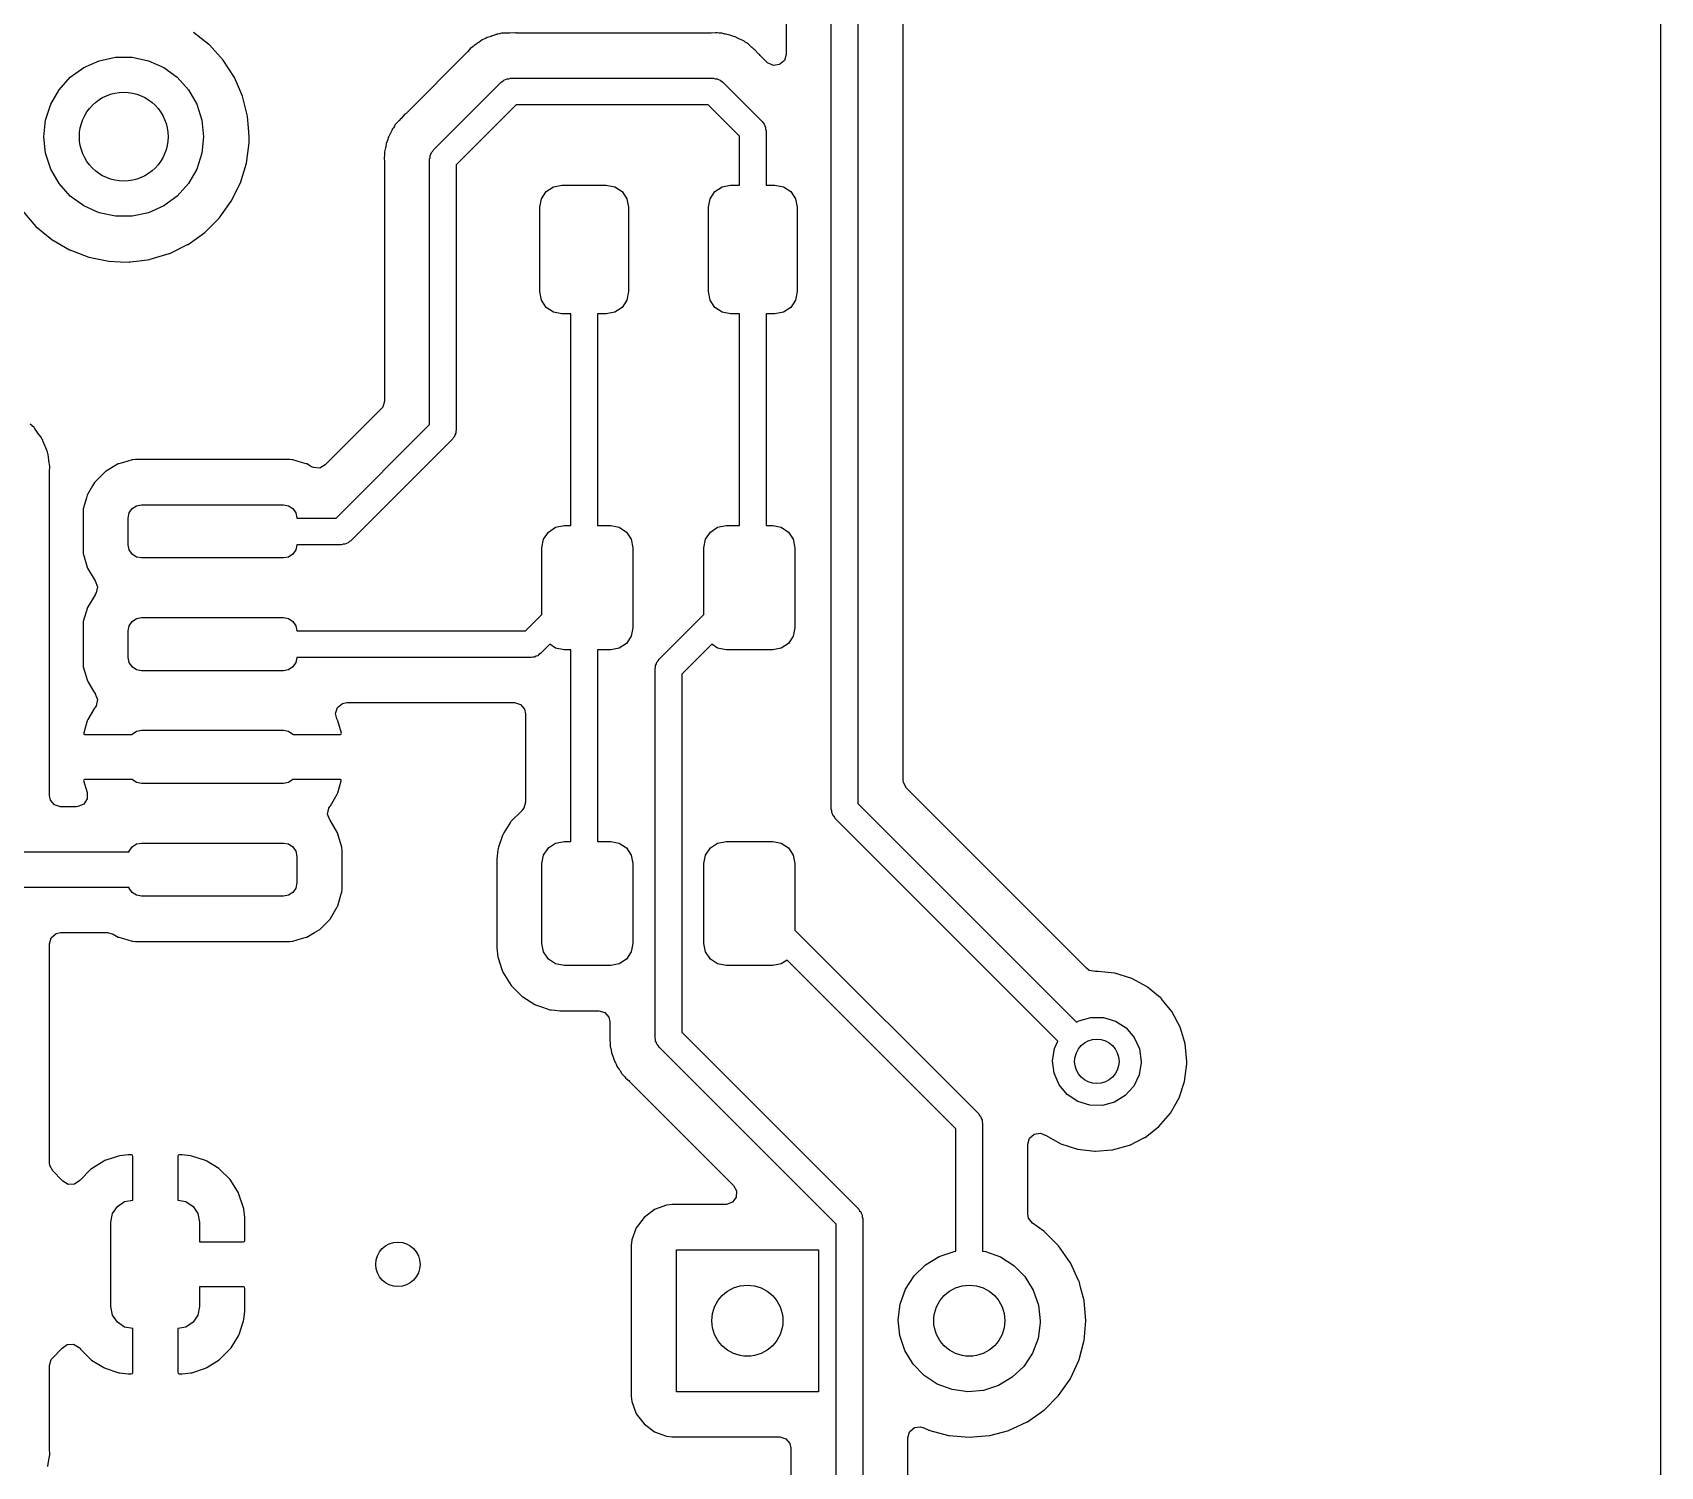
# Model space of a CAD drawing. Extents: x 84 to 124, y -235 to -33.
# Drawn here: x 105.61 to 123.95, y -194.69 to -178.54 of the extents above; entities that cross this region are included whole.
import ezdxf

# ---------------------------------------------------------------- set-up
doc = ezdxf.new("R2010")
doc.units = 0
doc.layers.add('BLACK', color=7, linetype='CONTINUOUS')

msp = doc.modelspace()

# ---------------------------------------------------------------- linework, layer by layer
at = {"layer": 'BLACK', "linetype": 'CONTINUOUS'}
for p, q in [((123.951, -33.0295), (123.951, -234.96)), ((114.61, -187.287), (114.61, -162.999)), ((114.102, -163.036), (114.102, -178.79)), ((114.91, -163.061), (114.91, -187.225)), ((115.419, -186.963), (115.419, -168.519)), ((107.6, -178.678), (107.426, -178.541)), ((110.716, -178.609), (110.698, -178.617)), ((110.734, -178.598), (110.716, -178.609)), ((110.779, -178.585), (110.734, -178.598)), ((110.79, -178.581), (110.779, -178.585)), ((110.826, -178.567), (110.79, -178.581)), ((110.833, -178.564), (110.826, -178.567)), ((110.826, -178.567), (110.826, -178.567)), ((110.841, -178.563), (110.833, -178.564)), ((110.847, -178.562), (110.841, -178.563)), ((110.841, -178.563), (110.841, -178.563)), ((110.854, -178.561), (110.847, -178.562)), ((110.874, -178.557), (110.854, -178.561)), ((110.894, -178.551), (110.874, -178.557)), ((110.94, -178.55), (110.894, -178.551)), ((110.952, -178.549), (110.94, -178.55)), ((110.953, -178.549), (110.952, -178.549)), ((110.957, -178.548), (110.953, -178.549)), ((110.953, -178.549), (110.953, -178.549)), ((110.986, -178.548), (110.957, -178.548)), ((110.99, -178.548), (110.986, -178.548)), ((111.053, -178.546), (110.99, -178.548)), ((111.06, -178.546), (111.053, -178.546)), ((111.053, -178.546), (111.053, -178.546)), ((111.068, -178.548), (111.06, -178.546)), ((111.08, -178.548), (111.068, -178.548)), ((113.247, -178.548), (111.08, -178.548)), ((113.259, -178.548), (113.247, -178.548)), ((113.305, -178.544), (113.259, -178.548)), ((113.326, -178.547), (113.305, -178.544)), ((113.346, -178.548), (113.326, -178.547)), ((113.367, -178.548), (113.346, -178.548)), ((113.378, -178.551), (113.367, -178.548)), ((113.412, -178.56), (113.378, -178.551)), ((113.424, -178.562), (113.412, -178.56)), ((113.469, -178.57), (113.424, -178.562)), ((113.489, -178.578), (113.469, -178.57)), ((113.508, -178.585), (113.489, -178.578)), ((113.528, -178.59), (113.508, -178.585)), ((113.535, -178.594), (113.528, -178.59)), ((113.569, -178.612), (113.535, -178.594)), ((113.535, -178.594), (113.535, -178.594)), ((113.579, -178.617), (113.569, -178.612)), ((107.604, -178.681), (107.6, -178.678)), ((107.6, -178.678), (107.6, -178.678)), ((107.76, -178.853), (107.604, -178.681)), ((110.506, -178.768), (109.828, -179.445)), ((110.514, -178.759), (110.506, -178.768)), ((110.534, -178.735), (110.514, -178.759)), ((110.544, -178.723), (110.534, -178.735)), ((110.561, -178.711), (110.544, -178.723)), ((110.576, -178.698), (110.561, -178.711)), ((110.591, -178.683), (110.576, -178.698)), ((110.598, -178.679), (110.591, -178.683)), ((110.631, -178.659), (110.598, -178.679)), ((110.598, -178.679), (110.598, -178.679)), ((110.641, -178.653), (110.631, -178.659)), ((110.678, -178.625), (110.641, -178.653)), ((110.698, -178.617), (110.678, -178.625)), ((113.615, -178.633), (113.579, -178.617)), ((113.622, -178.636), (113.615, -178.633)), ((113.615, -178.633), (113.615, -178.633)), ((113.628, -178.641), (113.622, -178.636)), ((113.639, -178.649), (113.628, -178.641)), ((113.655, -178.66), (113.639, -178.649)), ((113.667, -178.666), (113.655, -178.66)), ((113.674, -178.67), (113.667, -178.666)), ((113.704, -178.698), (113.674, -178.67)), ((113.708, -178.702), (113.704, -178.698)), ((113.717, -178.709), (113.708, -178.702)), ((113.72, -178.712), (113.717, -178.709)), ((113.741, -178.733), (113.72, -178.712)), ((113.744, -178.735), (113.741, -178.733)), ((113.795, -178.784), (113.744, -178.735)), ((113.8, -178.791), (113.795, -178.784)), ((113.808, -178.799), (113.8, -178.791)), ((113.887, -178.879), (113.808, -178.799)), ((114.102, -178.79), (114.082, -178.858)), ((106.038, -179.046), (106.19, -178.936)), ((106.19, -178.936), (106.362, -178.859)), ((106.362, -178.859), (106.546, -178.82)), ((106.546, -178.82), (106.734, -178.82)), ((106.734, -178.82), (106.918, -178.859)), ((106.918, -178.859), (107.09, -178.936)), ((107.09, -178.936), (107.242, -179.046)), ((107.886, -179.047), (107.76, -178.853)), ((113.893, -178.885), (113.887, -178.879)), ((113.958, -178.914), (113.893, -178.885)), ((114.028, -178.904), (113.958, -178.914)), ((114.082, -178.858), (114.028, -178.904)), ((105.912, -179.186), (106.038, -179.046)), ((107.242, -179.046), (107.368, -179.186)), ((107.978, -179.26), (107.886, -179.047)), ((110.13, -179.863), (110.892, -179.101)), ((110.892, -179.101), (110.909, -179.091)), ((110.909, -179.091), (110.923, -179.077)), ((110.923, -179.077), (110.942, -179.072)), ((110.942, -179.072), (110.959, -179.062)), ((110.959, -179.062), (110.979, -179.062)), ((110.979, -179.062), (110.998, -179.057)), ((110.998, -179.057), (113.284, -179.057)), ((113.284, -179.057), (113.303, -179.062)), ((113.303, -179.062), (113.323, -179.062)), ((113.323, -179.062), (113.34, -179.072)), ((113.34, -179.072), (113.359, -179.077)), ((113.359, -179.077), (113.373, -179.091)), ((113.373, -179.091), (113.39, -179.101)), ((113.39, -179.101), (113.832, -179.543)), ((105.76, -179.528), (105.818, -179.349)), ((105.818, -179.349), (105.912, -179.186)), ((107.368, -179.186), (107.462, -179.349)), ((107.462, -179.349), (107.52, -179.528)), ((108.034, -179.484), (107.978, -179.26)), ((105.74, -179.715), (105.76, -179.528)), ((107.52, -179.528), (107.54, -179.715)), ((108.035, -179.489), (108.034, -179.484)), ((108.045, -179.614), (108.035, -179.489)), ((108.035, -179.489), (108.035, -179.489)), ((109.741, -179.533), (109.738, -179.536)), ((109.762, -179.512), (109.741, -179.533)), ((109.764, -179.509), (109.762, -179.512)), ((109.807, -179.463), (109.764, -179.509)), ((109.813, -179.458), (109.807, -179.463)), ((109.807, -179.463), (109.807, -179.463)), ((109.82, -179.453), (109.813, -179.458)), ((109.828, -179.445), (109.82, -179.453)), ((109.82, -179.453), (109.82, -179.453)), ((111.06, -179.357), (110.386, -180.031)), ((113.222, -179.357), (111.06, -179.357)), ((113.576, -179.711), (113.222, -179.357)), ((105.76, -179.902), (105.74, -179.715)), ((107.54, -179.715), (107.52, -179.902)), ((108.053, -179.715), (108.045, -179.614)), ((108.053, -179.718), (108.053, -179.715)), ((109.625, -179.713), (109.619, -179.725)), ((109.641, -179.684), (109.625, -179.713)), ((109.646, -179.674), (109.641, -179.684)), ((109.662, -179.638), (109.646, -179.674)), ((109.665, -179.631), (109.662, -179.638)), ((109.662, -179.638), (109.662, -179.638)), ((109.67, -179.624), (109.665, -179.631)), ((109.678, -179.614), (109.67, -179.624)), ((109.689, -179.598), (109.678, -179.614)), ((109.695, -179.586), (109.689, -179.598)), ((109.699, -179.579), (109.695, -179.586)), ((109.695, -179.586), (109.695, -179.586)), ((109.731, -179.545), (109.699, -179.579)), ((109.738, -179.536), (109.731, -179.545)), ((113.576, -180.26), (113.576, -179.711)), ((113.832, -179.543), (113.842, -179.56)), ((113.842, -179.56), (113.856, -179.574)), ((113.856, -179.574), (113.861, -179.593)), ((113.861, -179.593), (113.871, -179.61)), ((113.871, -179.61), (113.871, -179.63)), ((113.871, -179.63), (113.876, -179.649)), ((113.876, -179.649), (113.876, -180.26)), ((108.021, -180.014), (108.052, -179.784)), ((108.052, -179.761), (108.053, -179.718)), ((108.052, -179.784), (108.052, -179.761)), ((108.053, -179.718), (108.053, -179.718)), ((109.589, -179.841), (109.578, -179.886)), ((109.578, -179.886), (109.578, -179.907)), ((109.591, -179.829), (109.589, -179.841)), ((109.597, -179.792), (109.591, -179.829)), ((109.599, -179.784), (109.597, -179.792)), ((109.607, -179.764), (109.599, -179.784)), ((109.614, -179.745), (109.607, -179.764)), ((109.619, -179.725), (109.614, -179.745)), ((110.101, -179.913), (110.106, -179.894)), ((110.106, -179.894), (110.12, -179.88)), ((110.12, -179.88), (110.13, -179.863)), ((105.818, -180.081), (105.76, -179.902)), ((105.912, -180.244), (105.818, -180.081)), ((107.462, -180.081), (107.368, -180.244)), ((107.52, -179.902), (107.462, -180.081)), ((107.954, -180.235), (108.021, -180.014)), ((109.576, -179.927), (109.573, -179.948)), ((109.573, -179.948), (109.573, -179.958)), ((109.573, -179.958), (109.577, -179.994)), ((109.578, -179.907), (109.576, -179.927)), ((109.577, -179.994), (109.578, -180.006)), ((109.578, -180.006), (109.578, -182.692)), ((110.086, -179.969), (110.091, -179.95)), ((110.086, -182.955), (110.086, -179.969)), ((110.091, -179.93), (110.101, -179.913)), ((110.091, -179.95), (110.091, -179.93)), ((110.386, -180.031), (110.386, -183.017)), ((106.038, -180.384), (105.912, -180.244)), ((107.368, -180.244), (107.242, -180.384)), ((107.851, -180.443), (107.954, -180.235)), ((111.48, -180.279), (111.576, -180.26)), ((111.576, -180.26), (112.076, -180.26)), ((112.076, -180.26), (112.172, -180.279)), ((113.38, -180.279), (113.476, -180.26)), ((113.476, -180.26), (113.576, -180.26)), ((113.876, -180.26), (113.976, -180.26)), ((113.976, -180.26), (114.072, -180.279)), ((106.19, -180.494), (106.038, -180.384)), ((107.242, -180.384), (107.09, -180.494)), ((107.716, -180.631), (107.851, -180.443)), ((111.326, -180.51), (111.345, -180.414)), ((111.345, -180.414), (111.399, -180.333)), ((111.399, -180.333), (111.48, -180.279)), ((112.172, -180.279), (112.253, -180.333)), ((112.253, -180.333), (112.307, -180.414)), ((112.307, -180.414), (112.326, -180.51)), ((113.226, -180.51), (113.245, -180.414)), ((113.245, -180.414), (113.299, -180.333)), ((113.299, -180.333), (113.38, -180.279)), ((114.072, -180.279), (114.153, -180.333)), ((114.153, -180.333), (114.207, -180.414)), ((114.207, -180.414), (114.226, -180.51)), ((105.5, -180.55), (105.651, -180.725)), ((106.362, -180.571), (106.19, -180.494)), ((106.546, -180.61), (106.362, -180.571)), ((106.734, -180.61), (106.546, -180.61)), ((106.918, -180.571), (106.734, -180.61)), ((107.09, -180.494), (106.918, -180.571)), ((107.552, -180.794), (107.716, -180.631)), ((111.326, -181.46), (111.326, -180.51)), ((112.326, -180.51), (112.326, -181.46)), ((113.226, -181.46), (113.226, -180.51)), ((114.226, -180.51), (114.226, -181.46)), ((105.651, -180.725), (105.829, -180.873)), ((107.364, -180.929), (107.552, -180.794)), ((105.829, -180.873), (106.029, -180.99)), ((106.029, -180.99), (106.034, -180.991)), ((106.034, -180.991), (106.034, -180.991)), ((106.034, -180.991), (106.083, -181.01)), ((107.16, -181.029), (107.359, -180.931)), ((107.359, -180.931), (107.364, -180.929)), ((107.359, -180.931), (107.359, -180.931)), ((106.083, -181.01), (106.246, -181.072)), ((106.246, -181.072), (106.251, -181.073)), ((106.251, -181.073), (106.251, -181.073)), ((106.251, -181.073), (106.304, -181.084)), ((106.304, -181.084), (106.473, -181.118)), ((106.473, -181.118), (106.603, -181.123)), ((106.603, -181.123), (106.699, -181.127)), ((106.699, -181.127), (106.699, -181.127)), ((106.699, -181.127), (106.704, -181.127)), ((106.704, -181.127), (106.709, -181.126)), ((106.709, -181.126), (106.782, -181.117)), ((106.709, -181.126), (106.709, -181.126)), ((106.782, -181.117), (106.934, -181.097)), ((106.934, -181.097), (106.939, -181.096)), ((106.939, -181.096), (107.151, -181.032)), ((106.939, -181.096), (106.939, -181.096)), ((107.151, -181.032), (107.156, -181.031)), ((107.156, -181.031), (107.16, -181.029)), ((111.345, -181.556), (111.326, -181.46)), ((112.326, -181.46), (112.307, -181.556)), ((113.245, -181.556), (113.226, -181.46)), ((114.226, -181.46), (114.207, -181.556)), ((111.399, -181.637), (111.345, -181.556)), ((111.48, -181.691), (111.399, -181.637)), ((111.576, -181.71), (111.48, -181.691)), ((111.676, -181.71), (111.576, -181.71)), ((111.676, -184.095), (111.676, -181.71)), ((112.076, -181.71), (111.976, -181.71)), ((111.976, -181.71), (111.976, -184.095)), ((112.172, -181.691), (112.076, -181.71)), ((112.253, -181.637), (112.172, -181.691)), ((112.307, -181.556), (112.253, -181.637)), ((113.299, -181.637), (113.245, -181.556)), ((113.38, -181.691), (113.299, -181.637)), ((113.476, -181.71), (113.38, -181.691)), ((113.576, -181.71), (113.476, -181.71)), ((113.576, -184.095), (113.576, -181.71)), ((113.976, -181.71), (113.876, -181.71)), ((113.876, -181.71), (113.876, -184.095)), ((114.072, -181.691), (113.976, -181.71)), ((114.153, -181.637), (114.072, -181.691)), ((114.207, -181.556), (114.153, -181.637)), ((109.541, -182.781), (108.909, -183.412)), ((109.557, -182.76), (109.541, -182.781)), ((109.578, -182.692), (109.557, -182.76)), ((105.63, -182.992), (105.584, -182.951)), ((105.635, -182.998), (105.63, -182.992)), ((105.667, -183.045), (105.635, -182.998)), ((105.635, -182.998), (105.635, -182.998)), ((109.031, -184.01), (110.086, -182.955)), ((110.386, -183.017), (110.381, -183.036)), ((105.67, -183.05), (105.667, -183.045)), ((105.709, -183.101), (105.67, -183.05)), ((105.712, -183.108), (105.709, -183.101)), ((105.714, -183.11), (105.712, -183.108)), ((105.722, -183.125), (105.714, -183.11)), ((105.723, -183.127), (105.722, -183.125)), ((105.727, -183.133), (105.723, -183.127)), ((105.73, -183.14), (105.727, -183.133)), ((105.75, -183.193), (105.73, -183.14)), ((105.73, -183.14), (105.73, -183.14)), ((105.753, -183.199), (105.75, -183.193)), ((105.778, -183.258), (105.753, -183.199)), ((110.342, -183.123), (109.199, -184.266)), ((110.352, -183.106), (110.342, -183.123)), ((110.366, -183.092), (110.352, -183.106)), ((110.371, -183.073), (110.366, -183.092)), ((110.381, -183.056), (110.371, -183.073)), ((110.381, -183.036), (110.381, -183.056)), ((105.78, -183.265), (105.778, -183.258)), ((105.78, -183.268), (105.78, -183.265)), ((105.785, -183.284), (105.78, -183.268)), ((105.785, -183.287), (105.785, -183.284)), ((105.788, -183.294), (105.785, -183.287)), ((105.792, -183.324), (105.788, -183.294)), ((105.796, -183.357), (105.792, -183.324)), ((105.797, -183.364), (105.796, -183.357)), ((105.808, -183.427), (105.797, -183.364)), ((106.636, -183.383), (106.584, -183.399)), ((106.736, -183.354), (106.636, -183.383)), ((106.743, -183.354), (106.736, -183.354)), ((106.771, -183.352), (106.743, -183.354)), ((106.743, -183.354), (106.743, -183.354)), ((106.773, -183.351), (106.771, -183.352)), ((106.771, -183.352), (106.771, -183.352)), ((108.507, -183.351), (106.773, -183.351)), ((108.509, -183.352), (108.507, -183.351)), ((108.537, -183.354), (108.509, -183.352)), ((108.509, -183.352), (108.509, -183.352)), ((108.544, -183.354), (108.537, -183.354)), ((108.537, -183.354), (108.537, -183.354)), ((108.644, -183.383), (108.544, -183.354)), ((108.696, -183.399), (108.644, -183.383)), ((105.803, -183.493), (105.804, -183.484)), ((105.803, -187.135), (105.803, -183.493)), ((105.804, -183.484), (105.807, -183.434)), ((105.807, -183.434), (105.808, -183.427)), ((105.807, -183.434), (105.807, -183.434)), ((106.433, -183.486), (106.316, -183.603)), ((106.44, -183.482), (106.433, -183.486)), ((106.57, -183.405), (106.44, -183.482)), ((106.44, -183.482), (106.44, -183.482)), ((106.576, -183.401), (106.57, -183.405)), ((106.57, -183.405), (106.57, -183.405)), ((106.584, -183.399), (106.576, -183.401)), ((106.584, -183.399), (106.584, -183.399)), ((108.704, -183.401), (108.696, -183.399)), ((108.696, -183.399), (108.696, -183.399)), ((108.743, -183.424), (108.704, -183.401)), ((108.756, -183.432), (108.743, -183.424)), ((108.776, -183.441), (108.756, -183.432)), ((108.847, -183.447), (108.776, -183.441)), ((108.909, -183.412), (108.847, -183.447)), ((106.231, -183.746), (106.229, -183.754)), ((106.289, -183.648), (106.231, -183.746)), ((106.312, -183.61), (106.289, -183.648)), ((106.316, -183.603), (106.312, -183.61)), ((106.312, -183.61), (106.312, -183.61)), ((106.184, -183.906), (106.181, -183.943)), ((106.22, -183.783), (106.184, -183.906)), ((106.229, -183.754), (106.22, -183.783)), ((106.229, -183.754), (106.229, -183.754)), ((106.701, -183.953), (106.734, -183.904)), ((106.734, -183.904), (106.783, -183.871)), ((106.783, -183.871), (106.84, -183.86)), ((106.84, -183.86), (108.44, -183.86)), ((108.44, -183.86), (108.497, -183.871)), ((108.497, -183.871), (108.546, -183.904)), ((108.546, -183.904), (108.579, -183.953)), ((106.181, -183.943), (106.181, -184.377)), ((106.69, -184.01), (106.701, -183.953)), ((106.69, -184.31), (106.69, -184.01)), ((108.579, -183.953), (108.59, -184.01)), ((108.59, -184.01), (109.031, -184.01)), ((111.424, -184.168), (111.505, -184.114)), ((111.505, -184.114), (111.601, -184.095)), ((111.601, -184.095), (111.676, -184.095)), ((111.976, -184.095), (112.126, -184.095)), ((112.126, -184.095), (112.222, -184.114)), ((112.222, -184.114), (112.303, -184.168)), ((113.249, -184.168), (113.33, -184.114)), ((113.33, -184.114), (113.426, -184.095)), ((113.426, -184.095), (113.576, -184.095)), ((113.876, -184.095), (113.951, -184.095)), ((113.951, -184.095), (114.047, -184.114)), ((114.047, -184.114), (114.128, -184.168)), ((109.149, -184.295), (109.132, -184.305)), ((109.168, -184.29), (109.149, -184.295)), ((109.182, -184.276), (109.168, -184.29)), ((109.199, -184.266), (109.182, -184.276)), ((111.351, -184.345), (111.37, -184.249)), ((111.37, -184.249), (111.424, -184.168)), ((112.303, -184.168), (112.357, -184.249)), ((112.357, -184.249), (112.376, -184.345)), ((113.176, -184.345), (113.195, -184.249)), ((113.195, -184.249), (113.249, -184.168)), ((114.128, -184.168), (114.182, -184.249)), ((114.182, -184.249), (114.201, -184.345)), ((106.181, -184.377), (106.184, -184.414)), ((106.184, -184.414), (106.186, -184.42)), ((106.186, -184.42), (106.228, -184.563)), ((106.701, -184.367), (106.69, -184.31)), ((106.734, -184.416), (106.701, -184.367)), ((106.783, -184.449), (106.734, -184.416)), ((106.84, -184.46), (106.783, -184.449)), ((108.44, -184.46), (106.84, -184.46)), ((108.497, -184.449), (108.44, -184.46)), ((108.546, -184.416), (108.497, -184.449)), ((108.579, -184.367), (108.546, -184.416)), ((108.59, -184.31), (108.579, -184.367)), ((109.093, -184.31), (108.59, -184.31)), ((109.112, -184.305), (109.093, -184.31)), ((109.132, -184.305), (109.112, -184.305)), ((111.351, -185.095), (111.351, -184.345)), ((112.376, -184.345), (112.376, -185.245)), ((113.176, -185.095), (113.176, -184.345)), ((114.201, -184.345), (114.201, -185.245)), ((106.228, -184.563), (106.231, -184.574)), ((106.231, -184.574), (106.316, -184.717)), ((106.316, -184.717), (106.318, -184.719)), ((106.318, -184.719), (106.344, -184.784)), ((106.344, -184.784), (106.33, -184.853)), ((106.231, -185.016), (106.184, -185.176)), ((106.316, -184.873), (106.231, -185.016)), ((106.319, -184.869), (106.316, -184.873)), ((106.33, -184.853), (106.319, -184.869)), ((106.182, -185.211), (106.181, -185.213)), ((106.181, -185.213), (106.181, -185.647)), ((106.184, -185.183), (106.182, -185.211)), ((106.184, -185.176), (106.184, -185.183)), ((106.184, -185.183), (106.184, -185.183)), ((106.701, -185.223), (106.734, -185.174)), ((106.734, -185.174), (106.783, -185.141)), ((106.783, -185.141), (106.84, -185.13)), ((106.84, -185.13), (108.44, -185.13)), ((108.44, -185.13), (108.497, -185.141)), ((108.497, -185.141), (108.546, -185.174)), ((108.546, -185.174), (108.579, -185.223)), ((111.166, -185.28), (111.351, -185.095)), ((112.67, -185.601), (113.176, -185.095)), ((106.69, -185.28), (106.701, -185.223)), ((106.69, -185.58), (106.69, -185.28)), ((108.579, -185.223), (108.59, -185.28)), ((108.59, -185.28), (111.166, -185.28)), ((112.357, -185.341), (112.303, -185.422)), ((112.376, -185.245), (112.357, -185.341)), ((114.182, -185.341), (114.128, -185.422)), ((114.201, -185.245), (114.182, -185.341)), ((106.701, -185.637), (106.69, -185.58)), ((108.59, -185.58), (108.579, -185.637)), ((111.228, -185.58), (108.59, -185.58)), ((111.248, -185.575), (111.228, -185.58)), ((111.267, -185.575), (111.248, -185.575)), ((111.284, -185.565), (111.267, -185.575)), ((111.303, -185.56), (111.284, -185.565)), ((111.317, -185.546), (111.303, -185.56)), ((111.335, -185.536), (111.317, -185.546)), ((111.439, -185.432), (111.335, -185.536)), ((111.505, -185.476), (111.439, -185.432)), ((111.601, -185.495), (111.505, -185.476)), ((111.676, -185.495), (111.601, -185.495)), ((111.676, -187.651), (111.676, -185.495)), ((112.126, -185.495), (111.976, -185.495)), ((111.976, -185.495), (111.976, -187.651)), ((112.222, -185.476), (112.126, -185.495)), ((112.303, -185.422), (112.222, -185.476)), ((113.264, -185.432), (112.926, -185.77)), ((113.33, -185.476), (113.264, -185.432)), ((113.426, -185.495), (113.33, -185.476)), ((113.951, -185.495), (113.426, -185.495)), ((114.047, -185.476), (113.951, -185.495)), ((114.128, -185.422), (114.047, -185.476)), ((106.181, -185.647), (106.184, -185.684)), ((106.184, -185.684), (106.206, -185.757)), ((106.206, -185.757), (106.228, -185.833)), ((106.734, -185.686), (106.701, -185.637)), ((106.783, -185.719), (106.734, -185.686)), ((106.84, -185.73), (106.783, -185.719)), ((108.44, -185.73), (106.84, -185.73)), ((108.497, -185.719), (108.44, -185.73)), ((108.546, -185.686), (108.497, -185.719)), ((108.579, -185.637), (108.546, -185.686)), ((112.626, -185.707), (112.631, -185.688)), ((112.626, -189.862), (112.626, -185.707)), ((112.631, -185.669), (112.641, -185.652)), ((112.631, -185.688), (112.631, -185.669)), ((112.641, -185.652), (112.646, -185.632)), ((112.646, -185.632), (112.66, -185.619)), ((112.66, -185.619), (112.67, -185.601)), ((106.228, -185.833), (106.231, -185.844)), ((106.231, -185.844), (106.235, -185.85)), ((106.235, -185.85), (106.304, -185.967)), ((112.926, -185.77), (112.926, -189.8)), ((106.304, -185.967), (106.316, -185.987)), ((106.316, -185.987), (106.318, -185.99)), ((106.318, -185.99), (106.344, -186.054)), ((106.33, -186.124), (106.318, -186.143)), ((106.344, -186.054), (106.33, -186.124)), ((109.049, -186.142), (109.104, -186.098)), ((109.104, -186.098), (109.152, -186.088)), ((109.152, -186.088), (111.041, -186.088)), ((111.041, -186.088), (111.11, -186.109)), ((111.11, -186.109), (111.156, -186.162)), ((106.229, -186.294), (106.19, -186.429)), ((106.235, -186.28), (106.229, -186.294)), ((106.312, -186.15), (106.235, -186.28)), ((106.318, -186.143), (106.312, -186.15)), ((109.027, -186.21), (109.049, -186.142)), ((109.042, -186.272), (109.027, -186.21)), ((109.041, -186.273), (109.042, -186.272)), ((109.044, -186.278), (109.041, -186.273)), ((109.044, -186.279), (109.044, -186.278)), ((109.045, -186.28), (109.044, -186.279)), ((109.051, -186.294), (109.045, -186.28)), ((109.092, -186.434), (109.051, -186.294)), ((111.156, -186.162), (111.167, -186.214)), ((111.167, -186.214), (111.167, -187.21)), ((106.19, -186.429), (106.19, -186.443)), ((106.19, -186.443), (106.197, -186.446)), ((106.197, -186.446), (106.733, -186.446)), ((106.733, -186.446), (106.734, -186.444)), ((106.734, -186.444), (106.783, -186.411)), ((106.783, -186.411), (106.84, -186.4)), ((106.84, -186.4), (108.44, -186.4)), ((108.44, -186.4), (108.497, -186.411)), ((108.497, -186.411), (108.546, -186.444)), ((108.546, -186.444), (108.547, -186.446)), ((108.547, -186.446), (109.077, -186.446)), ((109.077, -186.446), (109.09, -186.442)), ((109.09, -186.442), (109.092, -186.434)), ((106.19, -186.958), (106.188, -186.966)), ((106.188, -186.966), (106.228, -187.1)), ((106.203, -186.954), (106.19, -186.958)), ((106.733, -186.954), (106.203, -186.954)), ((106.734, -186.956), (106.733, -186.954)), ((106.783, -186.989), (106.734, -186.956)), ((106.84, -187), (106.783, -186.989)), ((108.44, -187), (106.84, -187)), ((108.497, -186.989), (108.44, -187)), ((108.546, -186.956), (108.497, -186.989)), ((108.547, -186.954), (108.546, -186.956)), ((109.083, -186.954), (108.547, -186.954)), ((109.051, -187.106), (109.09, -186.971)), ((109.09, -186.957), (109.083, -186.954)), ((109.09, -186.971), (109.09, -186.957)), ((115.422, -186.989), (115.419, -186.963)), ((115.456, -187.052), (115.422, -186.989)), ((117.486, -189.081), (115.456, -187.052)), ((105.815, -187.188), (105.803, -187.135)), ((105.861, -187.241), (105.815, -187.188)), ((106.189, -187.231), (106.124, -187.26)), ((106.227, -187.171), (106.189, -187.231)), ((106.228, -187.1), (106.227, -187.171)), ((108.968, -187.25), (109.045, -187.12)), ((109.045, -187.12), (109.051, -187.106)), ((111.167, -187.21), (111.147, -187.278)), ((114.91, -187.225), (117.373, -189.688)), ((105.929, -187.261), (105.861, -187.241)), ((106.107, -187.261), (105.929, -187.261)), ((106.124, -187.26), (106.107, -187.261)), ((108.936, -187.346), (108.95, -187.276)), ((108.962, -187.41), (108.936, -187.346)), ((108.95, -187.276), (108.962, -187.257)), ((108.962, -187.257), (108.968, -187.25)), ((108.964, -187.413), (108.962, -187.41)), ((109.049, -187.556), (108.964, -187.413)), ((111.127, -187.303), (111.002, -187.428)), ((111.147, -187.278), (111.126, -187.302)), ((111.126, -187.302), (111.127, -187.303)), ((114.616, -187.307), (114.61, -187.287)), ((114.616, -187.326), (114.616, -187.307)), ((114.625, -187.343), (114.616, -187.326)), ((114.631, -187.362), (114.625, -187.343)), ((114.645, -187.376), (114.631, -187.362)), ((114.654, -187.394), (114.645, -187.376)), ((117.162, -189.901), (114.654, -187.394)), ((109.051, -187.564), (109.049, -187.556)), ((109.053, -187.571), (109.051, -187.564)), ((109.051, -187.564), (109.051, -187.564)), ((109.096, -187.716), (109.053, -187.571)), ((110.907, -187.585), (110.863, -187.716)), ((110.909, -187.578), (110.907, -187.585)), ((110.922, -187.556), (110.909, -187.578)), ((110.998, -187.434), (110.922, -187.556)), ((111.002, -187.428), (110.998, -187.434)), ((110.998, -187.434), (110.998, -187.434)), ((105.295, -187.77), (106.7, -187.77)), ((106.7, -187.77), (106.701, -187.763)), ((106.701, -187.763), (106.734, -187.714)), ((106.734, -187.714), (106.783, -187.681)), ((106.783, -187.681), (106.84, -187.67)), ((106.84, -187.67), (108.44, -187.67)), ((108.44, -187.67), (108.497, -187.681)), ((108.497, -187.681), (108.546, -187.714)), ((108.546, -187.714), (108.579, -187.763)), ((108.579, -187.763), (108.59, -187.82)), ((109.099, -187.753), (109.096, -187.716)), ((109.099, -188.187), (109.099, -187.753)), ((110.853, -187.746), (110.843, -187.851)), ((110.863, -187.716), (110.853, -187.746)), ((111.37, -187.805), (111.424, -187.724)), ((111.424, -187.724), (111.505, -187.67)), ((111.505, -187.67), (111.601, -187.651)), ((111.601, -187.651), (111.676, -187.651)), ((111.976, -187.651), (112.126, -187.651)), ((112.126, -187.651), (112.222, -187.67)), ((112.222, -187.67), (112.303, -187.724)), ((112.303, -187.724), (112.357, -187.805)), ((113.195, -187.805), (113.249, -187.724)), ((113.249, -187.724), (113.33, -187.67)), ((113.33, -187.67), (113.426, -187.651)), ((113.426, -187.651), (113.951, -187.651)), ((113.951, -187.651), (114.047, -187.67)), ((114.047, -187.67), (114.128, -187.724)), ((114.128, -187.724), (114.182, -187.805)), ((108.59, -187.82), (108.59, -188.12)), ((110.843, -187.851), (110.843, -188.851)), ((111.351, -187.901), (111.37, -187.805)), ((111.351, -188.801), (111.351, -187.901)), ((112.357, -187.805), (112.376, -187.901)), ((112.376, -187.901), (112.376, -188.801)), ((113.176, -187.901), (113.195, -187.805)), ((113.176, -188.801), (113.176, -187.901)), ((114.182, -187.805), (114.201, -187.901)), ((114.201, -187.901), (114.201, -188.651)), ((108.59, -188.12), (108.579, -188.177)), ((106.7, -188.17), (105.295, -188.17)), ((106.701, -188.177), (106.7, -188.17)), ((106.734, -188.226), (106.701, -188.177)), ((106.783, -188.259), (106.734, -188.226)), ((106.84, -188.27), (106.783, -188.259)), ((108.44, -188.27), (106.84, -188.27)), ((108.497, -188.259), (108.44, -188.27)), ((108.546, -188.226), (108.497, -188.259)), ((108.579, -188.177), (108.546, -188.226)), ((109.051, -188.376), (109.09, -188.241)), ((109.09, -188.241), (109.096, -188.224)), ((109.096, -188.224), (109.099, -188.187)), ((108.968, -188.52), (109.045, -188.39)), ((109.045, -188.39), (109.049, -188.384)), ((109.049, -188.384), (109.051, -188.376)), ((105.824, -188.736), (105.877, -188.69)), ((105.877, -188.69), (105.929, -188.678)), ((105.929, -188.678), (106.456, -188.678)), ((106.456, -188.678), (106.52, -188.696)), ((106.52, -188.696), (106.576, -188.729)), ((108.704, -188.729), (108.789, -188.678)), ((108.789, -188.678), (108.84, -188.648)), ((108.84, -188.648), (108.847, -188.644)), ((108.84, -188.648), (108.84, -188.648)), ((108.847, -188.644), (108.964, -188.527)), ((108.964, -188.527), (108.968, -188.52)), ((108.968, -188.52), (108.968, -188.52)), ((114.201, -188.651), (116.271, -190.721)), ((105.803, -188.804), (105.824, -188.736)), ((105.803, -191.274), (105.803, -188.804)), ((106.576, -188.729), (106.584, -188.731)), ((106.584, -188.731), (106.584, -188.731)), ((106.584, -188.731), (106.636, -188.747)), ((106.636, -188.747), (106.736, -188.776)), ((106.736, -188.776), (106.743, -188.776)), ((106.743, -188.776), (106.743, -188.776)), ((106.743, -188.776), (106.771, -188.778)), ((106.771, -188.778), (106.771, -188.778)), ((106.771, -188.778), (106.773, -188.778)), ((106.773, -188.778), (108.507, -188.778)), ((108.507, -188.778), (108.509, -188.778)), ((108.509, -188.778), (108.537, -188.776)), ((108.509, -188.778), (108.509, -188.778)), ((108.537, -188.776), (108.537, -188.776)), ((108.537, -188.776), (108.544, -188.776)), ((108.544, -188.776), (108.644, -188.747)), ((108.644, -188.747), (108.696, -188.731)), ((108.696, -188.731), (108.704, -188.729)), ((108.696, -188.731), (108.696, -188.731)), ((110.843, -188.851), (110.853, -188.957)), ((111.37, -188.897), (111.351, -188.801)), ((112.376, -188.801), (112.357, -188.897)), ((113.195, -188.897), (113.176, -188.801)), ((110.853, -188.957), (110.856, -188.964)), ((110.856, -188.964), (110.856, -188.964)), ((110.856, -188.964), (110.9, -189.096)), ((111.424, -188.978), (111.37, -188.897)), ((111.505, -189.032), (111.424, -188.978)), ((111.601, -189.051), (111.505, -189.032)), ((112.126, -189.051), (111.601, -189.051)), ((112.222, -189.032), (112.126, -189.051)), ((112.303, -188.978), (112.222, -189.032)), ((112.357, -188.897), (112.303, -188.978)), ((113.249, -188.978), (113.195, -188.897)), ((113.33, -189.032), (113.249, -188.978)), ((113.426, -189.051), (113.33, -189.032)), ((113.951, -189.051), (113.426, -189.051)), ((114.047, -189.032), (113.951, -189.051)), ((114.113, -188.988), (114.047, -189.032)), ((116.015, -190.89), (114.113, -188.988)), ((110.9, -189.096), (110.909, -189.125)), ((110.909, -189.125), (111.003, -189.275)), ((117.516, -189.104), (117.486, -189.081)), ((117.586, -189.118), (117.516, -189.104)), ((117.609, -189.116), (117.586, -189.118)), ((117.615, -189.116), (117.609, -189.116)), ((117.8, -189.136), (117.615, -189.116)), ((117.615, -189.116), (117.615, -189.116)), ((117.806, -189.136), (117.8, -189.136)), ((117.8, -189.136), (117.8, -189.136)), ((117.995, -189.195), (117.806, -189.136)), ((118.169, -189.289), (117.995, -189.195)), ((111.003, -189.275), (111.128, -189.4)), ((111.128, -189.4), (111.134, -189.404)), ((111.134, -189.404), (111.134, -189.404)), ((111.134, -189.404), (111.271, -189.489)), ((118.173, -189.293), (118.169, -189.289)), ((118.297, -189.395), (118.173, -189.293)), ((118.173, -189.293), (118.173, -189.293)), ((118.321, -189.415), (118.297, -189.395)), ((118.325, -189.42), (118.321, -189.415)), ((118.376, -189.482), (118.325, -189.42)), ((118.325, -189.42), (118.325, -189.42)), ((111.271, -189.489), (111.278, -189.493)), ((111.278, -189.493), (111.358, -189.52)), ((111.358, -189.52), (111.44, -189.547)), ((111.44, -189.547), (111.44, -189.547)), ((111.44, -189.547), (111.446, -189.549)), ((111.446, -189.549), (111.453, -189.549)), ((111.453, -189.549), (111.453, -189.549)), ((111.453, -189.549), (111.496, -189.554)), ((111.496, -189.554), (111.551, -189.559)), ((111.551, -189.559), (111.991, -189.559)), ((111.991, -189.559), (112.06, -189.58)), ((112.06, -189.58), (112.106, -189.633)), ((118.446, -189.568), (118.376, -189.482)), ((118.539, -189.743), (118.446, -189.568)), ((112.106, -189.633), (112.117, -189.685)), ((112.117, -189.792), (112.115, -189.8)), ((112.115, -189.8), (112.115, -189.807)), ((112.117, -189.685), (112.117, -189.78)), ((112.117, -189.78), (112.117, -189.792)), ((112.926, -189.8), (114.921, -191.794)), ((117.373, -189.688), (117.398, -189.673)), ((117.398, -189.673), (117.534, -189.634)), ((117.534, -189.634), (117.676, -189.634)), ((117.676, -189.634), (117.812, -189.675)), ((117.812, -189.675), (117.931, -189.752)), ((117.931, -189.752), (118.023, -189.86)), ((118.554, -189.792), (118.539, -189.743)), ((118.589, -189.907), (118.554, -189.792)), ((112.115, -189.807), (112.117, -189.87)), ((112.117, -189.87), (112.117, -189.874)), ((112.117, -189.874), (112.117, -189.903)), ((112.117, -189.903), (112.118, -189.908)), ((112.118, -189.908), (112.119, -189.92)), ((112.119, -189.92), (112.12, -189.966)), ((112.12, -189.966), (112.123, -189.973)), ((112.123, -189.973), (112.123, -189.973)), ((112.123, -189.973), (112.126, -189.986)), ((112.126, -189.986), (112.13, -190.006)), ((112.631, -189.881), (112.626, -189.862)), ((112.631, -189.901), (112.631, -189.881)), ((112.641, -189.918), (112.631, -189.901)), ((112.646, -189.937), (112.641, -189.918)), ((112.66, -189.951), (112.646, -189.937)), ((112.67, -189.968), (112.66, -189.951)), ((114.665, -191.963), (112.67, -189.968)), ((117.102, -190.123), (117.124, -189.983)), ((117.124, -189.983), (117.162, -189.901)), ((118.023, -189.86), (118.082, -189.989)), ((118.596, -189.932), (118.589, -189.907)), ((118.615, -190.129), (118.596, -189.932)), ((112.13, -190.006), (112.133, -190.027)), ((112.133, -190.027), (112.136, -190.034)), ((112.136, -190.034), (112.136, -190.034)), ((112.136, -190.034), (112.15, -190.07)), ((112.15, -190.07), (112.154, -190.081)), ((112.154, -190.081), (112.167, -190.126)), ((112.167, -190.126), (112.178, -190.144)), ((112.178, -190.144), (112.186, -190.162)), ((112.186, -190.162), (112.194, -190.182)), ((117.12, -190.263), (117.102, -190.123)), ((118.102, -190.141), (118.078, -190.281)), ((118.082, -189.989), (118.102, -190.129)), ((118.102, -190.129), (118.102, -190.141)), ((118.59, -190.354), (118.615, -190.157)), ((118.615, -190.157), (118.615, -190.129)), ((112.194, -190.182), (112.222, -190.219)), ((112.222, -190.219), (112.228, -190.229)), ((112.228, -190.229), (112.248, -190.262)), ((112.248, -190.262), (112.248, -190.262)), ((112.248, -190.262), (112.252, -190.269)), ((112.252, -190.269), (112.267, -190.284)), ((112.267, -190.284), (112.28, -190.299)), ((112.28, -190.299), (112.292, -190.316)), ((112.292, -190.316), (112.321, -190.34)), ((112.321, -190.34), (112.328, -190.346)), ((112.328, -190.346), (112.337, -190.354)), ((117.178, -190.393), (117.12, -190.263)), ((118.078, -190.281), (118.017, -190.409)), ((112.337, -190.354), (113.509, -191.526)), ((117.269, -190.502), (117.178, -190.393)), ((117.387, -190.58), (117.269, -190.502)), ((117.921, -190.514), (117.801, -190.588)), ((118.017, -190.409), (117.921, -190.514)), ((118.528, -190.541), (118.59, -190.354)), ((117.522, -190.623), (117.387, -190.58)), ((117.664, -190.625), (117.522, -190.623)), ((117.801, -190.588), (117.664, -190.625)), ((118.301, -190.863), (118.43, -190.713)), ((118.43, -190.713), (118.528, -190.541)), ((116.015, -192.266), (116.015, -190.89)), ((116.271, -190.721), (116.281, -190.739)), ((116.281, -190.739), (116.295, -190.752)), ((116.295, -190.752), (116.3, -190.772)), ((116.3, -190.772), (116.31, -190.789)), ((116.31, -190.789), (116.31, -190.808)), ((116.31, -190.808), (116.315, -190.827)), ((116.315, -190.827), (116.315, -192.267)), ((118.145, -190.985), (118.301, -190.863)), ((116.823, -191.062), (116.844, -190.994)), ((116.823, -191.848), (116.823, -191.062)), ((116.844, -190.994), (116.897, -190.948)), ((116.897, -190.948), (116.967, -190.938)), ((116.967, -190.938), (117.021, -190.959)), ((117.021, -190.959), (117.024, -190.961)), ((117.024, -190.961), (117.196, -191.058)), ((117.196, -191.058), (117.384, -191.119)), ((117.778, -191.127), (117.968, -191.074)), ((117.968, -191.074), (117.974, -191.071)), ((117.974, -191.071), (118.139, -190.987)), ((117.974, -191.071), (117.974, -191.071)), ((118.139, -190.987), (118.145, -190.985)), ((118.139, -190.987), (118.139, -190.987)), ((106.415, -191.253), (106.277, -191.338)), ((106.428, -191.247), (106.415, -191.253)), ((106.582, -191.195), (106.428, -191.247)), ((106.596, -191.192), (106.582, -191.195)), ((106.691, -191.182), (106.596, -191.192)), ((106.698, -191.182), (106.691, -191.182)), ((106.727, -191.182), (106.698, -191.182)), ((106.735, -191.184), (106.727, -191.182)), ((106.737, -191.185), (106.735, -191.184)), ((106.741, -191.2), (106.737, -191.185)), ((106.741, -191.691), (106.741, -191.2)), ((107.251, -191.188), (107.249, -191.196)), ((107.249, -191.196), (107.249, -191.691)), ((107.252, -191.186), (107.251, -191.188)), ((107.267, -191.182), (107.252, -191.186)), ((107.292, -191.182), (107.267, -191.182)), ((107.299, -191.182), (107.292, -191.182)), ((107.393, -191.192), (107.299, -191.182)), ((107.406, -191.195), (107.393, -191.192)), ((107.561, -191.246), (107.406, -191.195)), ((107.574, -191.252), (107.561, -191.246)), ((107.712, -191.337), (107.574, -191.252)), ((117.384, -191.119), (117.581, -191.142)), ((117.581, -191.142), (117.587, -191.142)), ((117.587, -191.142), (117.772, -191.127)), ((117.587, -191.142), (117.587, -191.142)), ((117.772, -191.127), (117.772, -191.127)), ((117.772, -191.127), (117.778, -191.127)), ((105.806, -191.301), (105.803, -191.274)), ((105.84, -191.363), (105.806, -191.301)), ((105.943, -191.466), (105.84, -191.363)), ((106.266, -191.347), (106.151, -191.462)), ((106.277, -191.338), (106.266, -191.347)), ((107.723, -191.346), (107.712, -191.337)), ((107.838, -191.461), (107.723, -191.346)), ((105.947, -191.472), (105.943, -191.466)), ((105.954, -191.479), (105.947, -191.472)), ((106.015, -191.515), (105.954, -191.479)), ((106.086, -191.512), (106.015, -191.515)), ((106.144, -191.471), (106.086, -191.512)), ((106.151, -191.462), (106.144, -191.471)), ((107.847, -191.472), (107.838, -191.461)), ((107.932, -191.61), (107.847, -191.472)), ((107.938, -191.623), (107.932, -191.61)), ((107.99, -191.777), (107.938, -191.623)), ((113.509, -191.526), (113.543, -191.589)), ((113.543, -191.589), (113.538, -191.66)), ((106.514, -191.844), (106.568, -191.763)), ((106.568, -191.763), (106.649, -191.709)), ((106.649, -191.709), (106.741, -191.691)), ((107.249, -191.691), (107.341, -191.709)), ((107.341, -191.709), (107.422, -191.763)), ((107.422, -191.763), (107.476, -191.844)), ((107.993, -191.791), (107.99, -191.777)), ((108.003, -191.886), (107.993, -191.791)), ((112.618, -191.799), (112.502, -191.887)), ((112.755, -191.748), (112.618, -191.799)), ((112.817, -191.742), (112.755, -191.748)), ((113.42, -191.742), (112.817, -191.742)), ((113.429, -191.741), (113.42, -191.742)), ((113.496, -191.716), (113.429, -191.741)), ((113.538, -191.66), (113.496, -191.716)), ((114.921, -191.794), (114.93, -191.812)), ((114.93, -191.812), (114.944, -191.825)), ((106.495, -191.94), (106.514, -191.844)), ((106.495, -192.89), (106.495, -191.94)), ((107.476, -191.844), (107.495, -191.94)), ((107.495, -191.94), (107.495, -192.161)), ((108.003, -191.893), (108.003, -191.886)), ((108.003, -192.147), (108.003, -191.893)), ((112.414, -192.003), (112.363, -192.14)), ((112.502, -191.887), (112.414, -192.003)), ((114.665, -225.493), (114.665, -191.963)), ((114.944, -191.825), (114.95, -191.845)), ((114.95, -191.845), (114.959, -191.862)), ((114.959, -191.862), (114.959, -191.881)), ((114.959, -191.881), (114.965, -191.9)), ((114.965, -191.9), (114.965, -225.555)), ((116.833, -191.896), (116.823, -191.848)), ((116.877, -191.951), (116.833, -191.896)), ((116.941, -191.996), (116.877, -191.951)), ((117.005, -192.041), (116.941, -191.996)), ((107.495, -192.161), (107.985, -192.161)), ((107.985, -192.161), (108, -192.157)), ((108, -192.157), (108.001, -192.155)), ((108.001, -192.155), (108.003, -192.147)), ((112.363, -192.14), (112.356, -192.202)), ((117.009, -192.044), (117.005, -192.041)), ((117.005, -192.041), (117.005, -192.041)), ((117.171, -192.206), (117.009, -192.044)), ((112.356, -192.202), (112.356, -193.898)), ((112.865, -193.85), (112.865, -192.25)), ((112.865, -192.25), (114.465, -192.25)), ((114.465, -192.25), (114.465, -193.85)), ((115.672, -192.42), (115.824, -192.326)), ((115.824, -192.326), (115.993, -192.269)), ((115.993, -192.269), (116.015, -192.266)), ((116.315, -192.267), (116.348, -192.271)), ((116.348, -192.271), (116.516, -192.331)), ((116.516, -192.331), (116.666, -192.427)), ((117.303, -192.393), (117.171, -192.206)), ((115.448, -192.694), (115.545, -192.544)), ((115.545, -192.544), (115.672, -192.42)), ((116.666, -192.427), (116.792, -192.553)), ((116.792, -192.553), (116.886, -192.704)), ((117.305, -192.398), (117.303, -192.393)), ((117.397, -192.596), (117.305, -192.398)), ((117.305, -192.398), (117.305, -192.398)), ((107.989, -192.669), (107.495, -192.669)), ((107.495, -192.669), (107.495, -192.89)), ((107.997, -192.671), (107.989, -192.669)), ((107.999, -192.672), (107.997, -192.671)), ((108.003, -192.687), (107.999, -192.672)), ((108.003, -192.937), (108.003, -192.687)), ((115.387, -192.862), (115.448, -192.694)), ((116.886, -192.704), (116.945, -192.873)), ((117.399, -192.601), (117.397, -192.596)), ((117.401, -192.606), (117.399, -192.601)), ((117.419, -192.673), (117.401, -192.606)), ((117.401, -192.606), (117.401, -192.606)), ((117.459, -192.822), (117.419, -192.673)), ((106.514, -192.986), (106.495, -192.89)), ((107.495, -192.89), (107.476, -192.986)), ((115.365, -193.039), (115.387, -192.862)), ((116.945, -192.873), (116.965, -193.05)), ((117.478, -193.05), (117.459, -192.822)), ((106.568, -193.067), (106.514, -192.986)), ((106.649, -193.121), (106.568, -193.067)), ((107.422, -193.067), (107.341, -193.121)), ((107.476, -192.986), (107.422, -193.067)), ((107.939, -193.206), (107.99, -193.051)), ((107.99, -193.051), (107.993, -193.038)), ((107.993, -193.038), (108.003, -192.944)), ((108.003, -192.944), (108.003, -192.937)), ((115.382, -193.216), (115.365, -193.039)), ((116.965, -193.072), (116.94, -193.249)), ((116.965, -193.05), (116.965, -193.072)), ((117.459, -193.278), (117.478, -193.05)), ((106.741, -193.139), (106.649, -193.121)), ((106.741, -193.634), (106.741, -193.139)), ((107.341, -193.121), (107.249, -193.139)), ((107.249, -193.139), (107.249, -193.63)), ((107.848, -193.357), (107.933, -193.219)), ((107.933, -193.219), (107.939, -193.206)), ((115.439, -193.386), (115.382, -193.216)), ((116.94, -193.249), (116.877, -193.416)), ((117.402, -193.488), (117.457, -193.283)), ((117.457, -193.283), (117.459, -193.278)), ((117.457, -193.283), (117.457, -193.283)), ((105.824, -193.488), (105.84, -193.467)), ((105.84, -193.467), (105.939, -193.368)), ((105.939, -193.368), (105.944, -193.363)), ((105.944, -193.363), (105.947, -193.359)), ((105.947, -193.359), (106.004, -193.318)), ((106.004, -193.318), (106.075, -193.315)), ((106.075, -193.315), (106.137, -193.351)), ((106.137, -193.351), (106.144, -193.359)), ((106.144, -193.359), (106.152, -193.369)), ((106.152, -193.369), (106.267, -193.484)), ((107.724, -193.483), (107.839, -193.368)), ((107.839, -193.368), (107.848, -193.357)), ((115.531, -193.538), (115.439, -193.386)), ((116.877, -193.416), (116.778, -193.564)), ((105.803, -193.556), (105.824, -193.488)), ((105.803, -194.483), (105.803, -193.556)), ((106.267, -193.484), (106.278, -193.493)), ((106.278, -193.493), (106.416, -193.578)), ((106.416, -193.578), (106.429, -193.584)), ((106.429, -193.584), (106.584, -193.635)), ((106.584, -193.635), (106.597, -193.638)), ((106.597, -193.638), (106.691, -193.648)), ((106.691, -193.648), (106.698, -193.648)), ((106.698, -193.648), (106.723, -193.648)), ((106.723, -193.648), (106.738, -193.644)), ((106.738, -193.644), (106.739, -193.642)), ((106.739, -193.642), (106.741, -193.634)), ((107.249, -193.63), (107.253, -193.645)), ((107.253, -193.645), (107.255, -193.646)), ((107.255, -193.646), (107.263, -193.648)), ((107.263, -193.648), (107.292, -193.648)), ((107.292, -193.648), (107.299, -193.648)), ((107.299, -193.648), (107.394, -193.638)), ((107.394, -193.638), (107.408, -193.635)), ((107.408, -193.635), (107.562, -193.583)), ((107.562, -193.583), (107.575, -193.577)), ((107.575, -193.577), (107.713, -193.492)), ((107.713, -193.492), (107.724, -193.483)), ((115.655, -193.666), (115.531, -193.538)), ((116.778, -193.564), (116.649, -193.687)), ((117.305, -193.702), (117.397, -193.504)), ((117.397, -193.504), (117.399, -193.499)), ((117.397, -193.504), (117.397, -193.504)), ((117.399, -193.499), (117.402, -193.488)), ((115.804, -193.764), (115.655, -193.666)), ((115.971, -193.826), (115.804, -193.764)), ((116.148, -193.85), (115.971, -193.826)), ((116.326, -193.834), (116.148, -193.85)), ((116.495, -193.779), (116.326, -193.834)), ((116.649, -193.687), (116.495, -193.779)), ((117.171, -193.894), (117.303, -193.707)), ((117.303, -193.707), (117.305, -193.702)), ((117.305, -193.702), (117.305, -193.702)), ((112.356, -193.898), (112.363, -193.96)), ((112.363, -193.96), (112.414, -194.097)), ((114.465, -193.85), (112.865, -193.85)), ((117.009, -194.056), (117.171, -193.894)), ((112.414, -194.097), (112.502, -194.213)), ((116.656, -194.265), (116.817, -194.19)), ((116.817, -194.19), (116.822, -194.188)), ((116.817, -194.19), (116.817, -194.19)), ((116.822, -194.188), (116.963, -194.088)), ((116.963, -194.088), (117.005, -194.059)), ((117.005, -194.059), (117.009, -194.056)), ((117.005, -194.059), (117.005, -194.059)), ((112.502, -194.213), (112.618, -194.301)), ((112.618, -194.301), (112.755, -194.352)), ((112.755, -194.352), (112.817, -194.358)), ((112.817, -194.358), (114.03, -194.358)), ((114.03, -194.358), (114.098, -194.379)), ((114.098, -194.379), (114.145, -194.432)), ((115.473, -194.369), (115.493, -194.301)), ((115.473, -225.518), (115.473, -194.369)), ((115.493, -194.301), (115.547, -194.254)), ((115.547, -194.254), (115.617, -194.244)), ((115.617, -194.244), (115.652, -194.255)), ((115.652, -194.255), (115.711, -194.282)), ((115.711, -194.282), (115.711, -194.282)), ((115.711, -194.282), (115.716, -194.284)), ((115.716, -194.284), (115.721, -194.286)), ((115.721, -194.286), (115.721, -194.286)), ((115.721, -194.286), (115.932, -194.342)), ((115.932, -194.342), (115.932, -194.342)), ((115.932, -194.342), (115.937, -194.344)), ((115.937, -194.344), (116.165, -194.363)), ((116.165, -194.363), (116.393, -194.344)), ((116.393, -194.344), (116.398, -194.342)), ((116.398, -194.342), (116.609, -194.286)), ((116.398, -194.342), (116.398, -194.342)), ((116.609, -194.286), (116.614, -194.284)), ((116.609, -194.286), (116.609, -194.286)), ((116.614, -194.284), (116.656, -194.265)), ((105.796, -194.616), (105.806, -194.56)), ((105.804, -194.491), (105.803, -194.483)), ((105.807, -194.553), (105.804, -194.491)), ((105.806, -194.56), (105.807, -194.553)), ((114.145, -194.432), (114.156, -194.484)), ((114.156, -194.484), (114.156, -225.231)), ((105.784, -194.693), (105.786, -194.685)), ((105.786, -194.685), (105.795, -194.622)), ((105.795, -194.622), (105.796, -194.616))]:
    msp.add_line(p, q, dxfattribs=at)
at = {"layer": 'BLACK'}
for centre, radius in [((106.64, -179.715), 0.5), ((117.602, -190.129), 0.25), ((109.728, -192.415), 0.25), ((113.665, -193.05), 0.4), ((116.165, -193.05), 0.4)]:
    msp.add_circle(centre, radius, dxfattribs=at)

doc.saveas('drawing.dxf')
